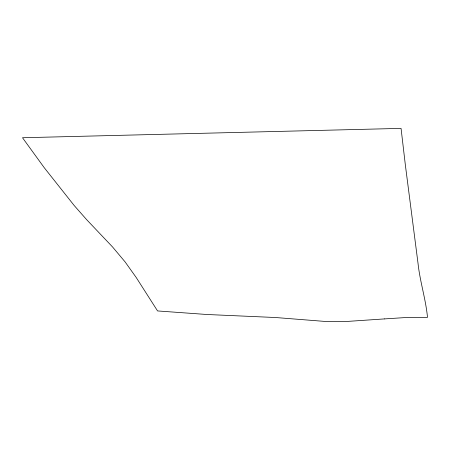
<?xml version="1.0" encoding="UTF-8"?>
<svg xmlns="http://www.w3.org/2000/svg" width="450" height="450" viewBox="0 0 450 450"><rect width="100%" height="100%" fill="white"/><g stroke="black" fill="none" stroke-linecap="round" stroke-linejoin="round"><path stroke-width="0.67" d="M384.497 318.909L348.525 321.339L325.282 321.452L275.439 317.514L206.927 314.499L157.562 310.939L136.209 277.498L125.1 261.9L112.573 246.988L86.642 219.651L74.199 205.532L44.28 167.749L22.5 137.739L401.062 128.385L405.338 164.874L418.027 263.379C419.957 281.593 425.779 299.121 427.5 317.357L408.971 317.34L384.497 318.909"/></g></svg>
